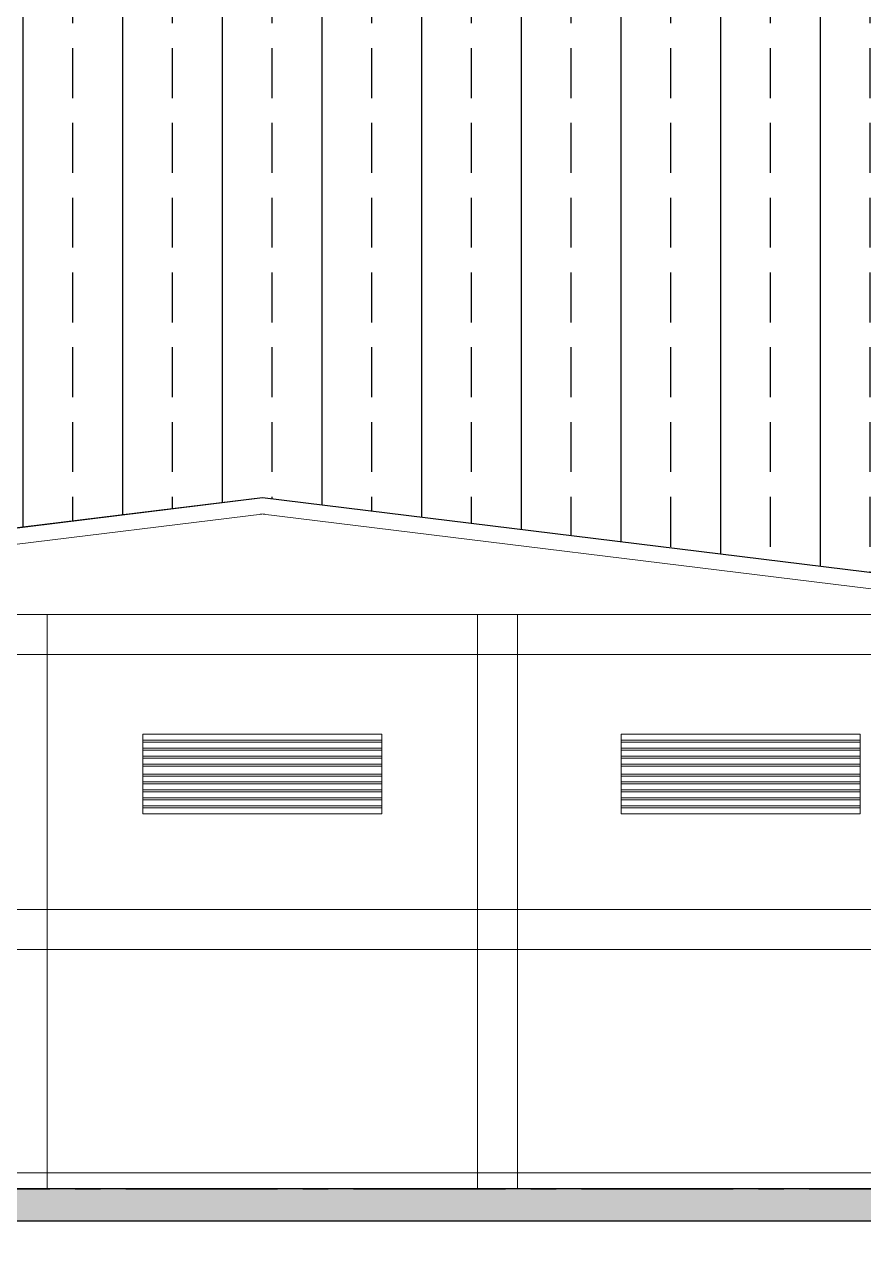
# Model space of a CAD drawing. Header units: inches. Extents: x 315041 to 662841, y -45540 to -35018.
# Drawn here: x 332803.9 to 332909.1, y -35948.4 to -35795.4 of the extents above; entities that cross this region are included whole.
import ezdxf

# ---------------------------------------------------------------- set-up
doc = ezdxf.new("R2010")
doc.units = ezdxf.units.IN
doc.header["$MEASUREMENT"] = 0
doc.linetypes.add('CENTER2', pattern=[28.575, 19.05, -3.175, 3.175, -3.175])
doc.layers.add('AZNB-BN-TL-A- X- POWDER SECTION 1 2 3$0$TL- Brick wall', color=132, linetype='Continuous', lineweight=15)
doc.layers.add('AZNB-BN-TL-A- X- POWDER SECTION 1 2 3$0$TL- LOUVER', color=40, linetype='Continuous', lineweight=15)
doc.layers.add('AZNB-BN-TL-A- X- POWDER SECTION 1 2 3$0$TL-Roof', color=60, linetype='Continuous')
doc.layers.add('ROOFING', color=4, linetype='Continuous')

msp = doc.modelspace()

# ---------------------------------------------------------------- hatches: boundary and pattern name
h = msp.add_hatch()
h.set_pattern_fill('AR-CONC', color=8, scale=0.5, angle=135, style=0)
h.set_pattern_definition([(185, (8191.4164, 1639.9074), (-2.314035394, 2.757759996), [0.375, -4.125]), (130, (8191.4164, 1639.9074), (-2.16884075, -3.149960837), [0.3, -3.3]), (235.4514, (8191.2236, 1640.1372), (-4.48287641, -0.392197343), [0.31870095, -3.50571056]), (181.1842, (8190.7093, 1639.2003), (-3.188068826, 4.358465), [0.5625, -6.1875]), (231.6356, (8190.4436, 1639.5635), (-6.74855845, -0.139495075), [0.47805144, -5.258565]), (126.1842, (8190.7093, 1639.2003), (-6.74855834, -0.13950034), [0.45, -4.95]), (156, (8190.5325, 1639.7306), (-0.686912382, 3.53385786), [0.375, -4.125]), (101, (8190.5325, 1639.7306), (-3.424042177, -1.703542965), [0.3, -3.3]), (206.4514, (8190.4753, 1640.025), (-4.1109531, 1.830318085), [0.31870095, -3.50571056]), (172.5, (8191.4164, 1639.9074), (-1.219949088, -1.1339659265), [0, -3.26, 0, -3.35, 0, -3.3125]), (142.5, (8191.4164, 1639.9074), (-2.3245472495, -0.464364711), [0, -1.91, 0, -3.185, 0, -1.2625]), (102.5, (8192.2048, 1639.119), (-1.807603809, 1.9670908366), [0, -1.25, 0, -3.9, 0, -5.175]), (92.5, (8192.5584, 1638.7654), (-2.415799034, 1.707949916), [0, -1.625, 0, -2.59, 0, -3.675])])
h.paths.add_polyline_path([(333037.2155, -35941.4307), (332746.2178, -35941.4307), (332746.2178, -35944.4307), (332686.9901, -35944.4307), (332686.9901, -35948.4307), (332750.2178, -35948.4307), (332750.2178, -35945.4307), (333037.2155, -35945.4307), (333037.2155, -35948.4173), (333077.0178, -35948.4173), (333077.0178, -35944.4307), (333041.2178, -35944.4307), (333041.2178, -35941.4307)])
at = {"layer": 'ROOFING'}
h = msp.add_hatch(dxfattribs=at)
h.set_pattern_fill('ANSI33', color=5, scale=50, angle=45, style=0)
h.set_pattern_definition([(90, (9053.7, 995.311), (-12.5, 3e-15), []), (90, (9059.95, 1001.561), (-12.5, 3e-15), [6.25, -3.125])])
h.paths.add_polyline_path([(332915.0178, -35670.5798), (332753.6728, -35670.5798), (332753.6728, -35864.6372), (332822.7584, -35856.1523), (332833.7178, -35854.8063), (332915.0178, -35864.7913)])
h.paths.add_polyline_path([(332774.496, -35770.7555, -0.41421356), (332773.496, -35769.7555), (332773.496, -35749.5663, -0.41421356), (332774.496, -35748.5663), (332887.7477, -35748.5663, -0.41421356), (332888.7477, -35749.5663), (332888.7477, -35769.7555, -0.41421356), (332887.7477, -35770.7555)], flags=16)
h.paths.add_polyline_path([(332775.8601, -35748.4862), (332885.6934, -35748.4862), (332885.6934, -35769.6171), (332775.8601, -35769.6171)], flags=24)

# ---------------------------------------------------------------- linework, layer by layer
at = {"color": 8, "linetype": 'CENTER2'}
msp.add_line((332673.7054, -35941.4307), (333079.2328, -35941.4307), dxfattribs=at)
at = {"color": 8}
for points in [[(332753.6728, -35864.6372), (332753.6728, -35864.6372), (332753.6728, -35670.5798), (332915.0178, -35670.5798), (332915.0178, -35864.7913), (332922.4435, -35865.7033), (332833.7178, -35854.8063), (332822.7584, -35856.1523), (332753.6148, -35864.6443)], [(333037.2155, -35941.4307), (332746.2178, -35941.4307), (332746.2178, -35944.4307), (332686.9901, -35944.4307), (332686.9901, -35948.4307), (332750.2178, -35948.4307), (332750.2178, -35945.4307), (333037.2155, -35945.4307), (333037.2155, -35948.4173), (333077.0178, -35948.4173), (333077.0178, -35944.4307), (333041.2178, -35944.4307), (333041.2178, -35941.4307), (333037.2155, -35941.4307)]]:
    msp.add_lwpolyline(points, dxfattribs=at)
at = {"layer": 'AZNB-BN-TL-A- X- POWDER SECTION 1 2 3$0$TL- Brick wall', "ltscale": 100}
for p, q in [((332746.2178, -35869.4307), (333041.2178, -35869.4307)), ((332806.7178, -35869.4307), (332806.7178, -35941.4307)), ((332860.7178, -35869.4307), (332860.7178, -35941.4307)), ((332865.7178, -35869.4307), (332865.7178, -35941.4307)), ((332746.2178, -35874.4307), (332978.0807, -35874.4307)), ((332746.2178, -35906.4307), (333041.2178, -35906.4307)), ((332746.2178, -35911.4307), (333041.2178, -35911.4307)), ((332746.2178, -35939.4307), (332833.7178, -35939.4307)), ((333041.2178, -35939.4307), (332833.7178, -35939.4307))]:
    msp.add_line(p, q, dxfattribs=at)
at = {"layer": 'AZNB-BN-TL-A- X- POWDER SECTION 1 2 3$0$TL- LOUVER', "lineweight": 0}
for p, q in [((332848.7178, -35884.4307), (332818.7178, -35884.4307)), ((332818.7178, -35894.4307), (332818.7178, -35884.4307)), ((332848.7178, -35885.1807), (332818.7178, -35885.1807)), ((332848.7178, -35885.4307), (332818.7178, -35885.4307)), ((332848.7178, -35894.4307), (332848.7178, -35884.4307)), ((332908.7178, -35884.4307), (332878.7178, -35884.4307)), ((332878.7178, -35894.4307), (332878.7178, -35884.4307)), ((332908.7178, -35885.1807), (332878.7178, -35885.1807)), ((332908.7178, -35885.4307), (332878.7178, -35885.4307)), ((332908.7178, -35894.4307), (332908.7178, -35884.4307)), ((332848.7178, -35886.1807), (332818.7178, -35886.1807)), ((332848.7178, -35886.4307), (332818.7178, -35886.4307)), ((332908.7178, -35886.1807), (332878.7178, -35886.1807)), ((332908.7178, -35886.4307), (332878.7178, -35886.4307)), ((332848.7178, -35887.1807), (332818.7178, -35887.1807)), ((332848.7178, -35887.4307), (332818.7178, -35887.4307)), ((332848.7178, -35888.1807), (332818.7178, -35888.1807)), ((332848.7178, -35888.4307), (332818.7178, -35888.4307)), ((332848.7178, -35888.4307), (332818.7178, -35888.4307)), ((332908.7178, -35887.1807), (332878.7178, -35887.1807)), ((332908.7178, -35887.4307), (332878.7178, -35887.4307)), ((332908.7178, -35888.1807), (332878.7178, -35888.1807)), ((332908.7178, -35888.4307), (332878.7178, -35888.4307)), ((332908.7178, -35888.4307), (332878.7178, -35888.4307)), ((332848.7178, -35889.4307), (332818.7178, -35889.4307)), ((332848.7178, -35889.6807), (332818.7178, -35889.6807)), ((332908.7178, -35889.4307), (332878.7178, -35889.4307)), ((332908.7178, -35889.6807), (332878.7178, -35889.6807)), ((332848.7178, -35890.4307), (332818.7178, -35890.4307)), ((332848.7178, -35890.6807), (332818.7178, -35890.6807)), ((332848.7178, -35891.4307), (332818.7178, -35891.4307)), ((332848.7178, -35891.6807), (332818.7178, -35891.6807)), ((332908.7178, -35890.4307), (332878.7178, -35890.4307)), ((332908.7178, -35890.6807), (332878.7178, -35890.6807)), ((332908.7178, -35891.4307), (332878.7178, -35891.4307)), ((332908.7178, -35891.6807), (332878.7178, -35891.6807)), ((332848.7178, -35892.4307), (332818.7178, -35892.4307)), ((332848.7178, -35892.6807), (332818.7178, -35892.6807)), ((332908.7178, -35892.4307), (332878.7178, -35892.4307)), ((332908.7178, -35892.6807), (332878.7178, -35892.6807)), ((332848.7178, -35893.4307), (332818.7178, -35893.4307)), ((332848.7178, -35893.6807), (332818.7178, -35893.6807)), ((332848.7178, -35894.4307), (332818.7178, -35894.4307)), ((332908.7178, -35893.4307), (332878.7178, -35893.4307)), ((332908.7178, -35893.6807), (332878.7178, -35893.6807)), ((332908.7178, -35894.4307), (332878.7178, -35894.4307))]:
    msp.add_line(p, q, dxfattribs=at)
at = {"layer": 'AZNB-BN-TL-A- X- POWDER SECTION 1 2 3$0$TL-Roof', "lineweight": 0, "ltscale": 1e-09}
for p, q in [((332833.7178, -35854.8063), (332745.6437, -35865.6233)), ((332833.7178, -35854.8063), (332922.4435, -35865.7033)), ((332833.9616, -35856.7913), (332745.6206, -35867.6412)), ((332833.474, -35856.7913), (332922.4435, -35867.7183))]:
    msp.add_line(p, q, dxfattribs=at)

doc.saveas('drawing.dxf')
